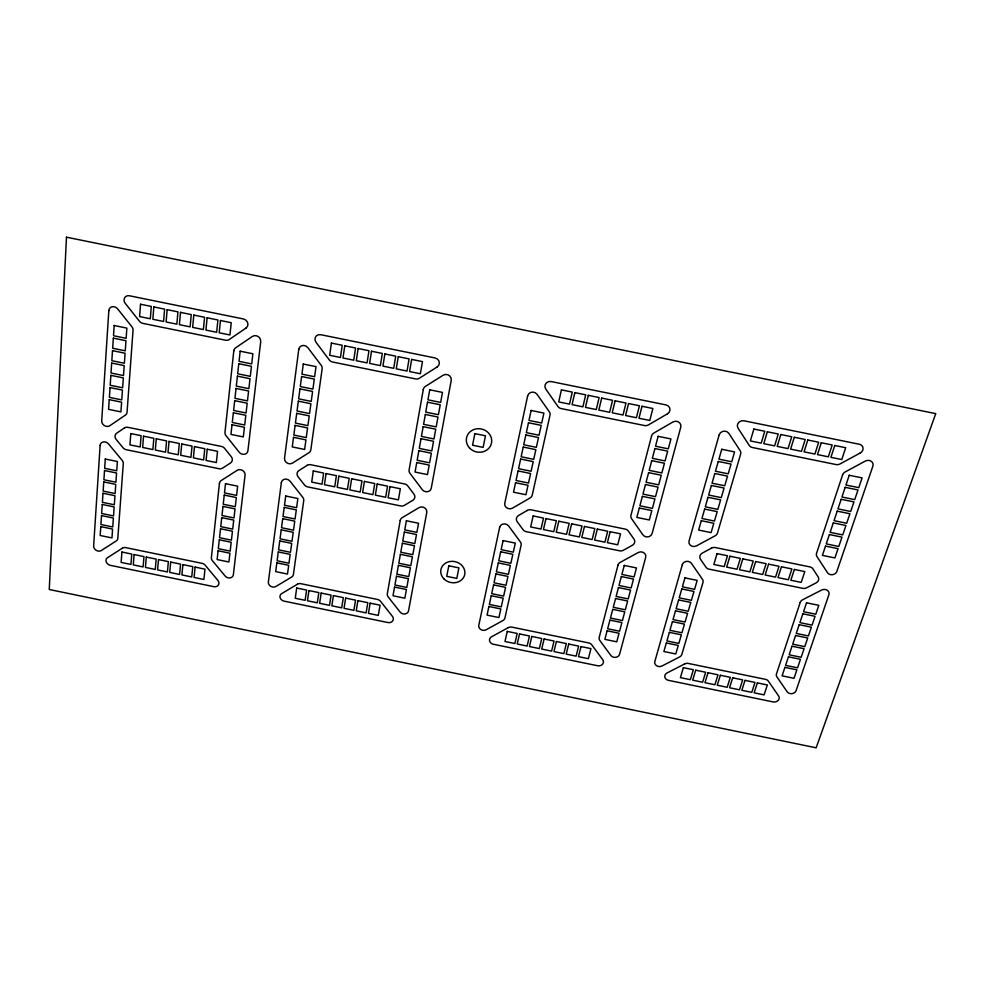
<?xml version="1.0" encoding="UTF-8"?>
<svg xmlns="http://www.w3.org/2000/svg" width="985" height="985" viewBox="0 0 985 985"><rect width="100%" height="100%" fill="white"/><g stroke="black" fill="none" stroke-linecap="round" stroke-linejoin="round"><path stroke-width="1.48" d="M66.475 237.188L49.25 589.498L816.134 747.812L935.75 413.626L66.475 237.188M100.125 445.454L93.649 545.936A4.863 4.002 30.4 0 0 96.259 550.344A4.863 4.002 30.4 0 0 101.393 550.492L116.23 540.95A4.888 4.051 30.4 0 0 117.818 538.278L123.285 463.652A5.036 4.26 33.5 0 0 122.103 460.254L108.572 443.989A5.073 4.285 34.7 0 0 103.376 441.945A5.073 4.285 34.7 0 0 100.125 445.454M108.818 310.657L101.714 420.829A5.134 4.359 35.9 0 0 104.447 425.618A5.134 4.359 35.9 0 0 109.803 425.729L125.378 415.116A5.147 4.396 36.1 0 0 127.053 412.186L133.037 330.369A5.331 4.629 40.7 0 0 131.818 326.651L117.683 308.958A5.381 4.654 42 0 0 112.241 306.766A5.381 4.654 42 0 0 108.818 310.657M100.778 526.63L100.187 535.495L111.958 537.921L112.585 529.068L100.778 526.63M101.517 515.586L100.913 524.537L112.746 526.963L113.373 518.036L101.517 515.586M102.255 504.468L101.652 513.481L113.521 515.918L114.161 506.906L102.255 504.468M103.006 493.239L102.403 502.325L114.322 504.776L114.962 495.701L103.006 493.239M103.757 481.924L103.142 491.084L115.11 493.547L115.762 484.386L103.757 481.924M104.521 470.522L103.905 479.757L115.922 482.219L116.575 472.997L104.521 470.522M105.284 459.022L104.669 468.331L116.735 470.805L117.387 461.497L105.284 459.022M109.236 399.651L108.596 409.366L120.921 411.89L121.611 402.188L109.236 399.651M110.049 387.561L109.397 397.361L121.771 399.885L122.46 390.097L110.049 387.561M110.862 375.359L110.197 385.246L122.632 387.782L123.334 377.908L110.862 375.359M111.674 363.059L111.022 373.019L123.494 375.568L124.208 365.62L111.674 363.059M112.512 350.66L111.834 360.707L124.369 363.256L125.083 353.221L112.512 350.66M113.337 338.138L112.672 348.271L125.255 350.845L125.969 340.712L113.337 338.138M114.186 325.518L113.497 335.737L126.142 338.311L126.868 328.103L114.186 325.518M121.906 552.043L121.13 562.41L130.956 564.43L131.781 554.075L121.906 552.043M130.808 433.572L129.958 444.863L140.215 446.968L141.101 435.678L130.808 433.572M140.523 304.242L139.599 316.579L150.323 318.771L151.296 306.433L140.523 304.242M134.108 554.555L133.283 564.91L143.108 566.929L143.97 556.587L134.108 554.555M143.539 436.183L142.64 447.461L152.897 449.566L153.832 438.288L143.539 436.183M153.832 306.951L152.847 319.288L163.584 321.467L164.606 309.142L153.832 306.951M146.297 557.067L145.423 567.409L155.261 569.441L156.172 559.098L146.297 557.067M156.27 438.793L155.322 450.059L165.578 452.164L166.576 440.898L156.27 438.793M167.154 309.659L166.108 321.984L176.844 324.163L177.928 311.851L167.154 309.659M158.499 559.578L157.575 569.921L167.413 571.94L168.373 561.61L158.499 559.578M169.001 441.391L168.004 452.657L178.273 454.762L179.307 443.509L169.001 441.391M180.477 312.368L179.381 324.681L190.117 326.872L191.25 314.56L180.477 312.368M170.7 562.09L169.74 572.42L179.565 574.452L180.575 564.122L170.7 562.09M181.745 444.001L180.686 455.255L190.955 457.36L192.05 446.119L181.745 444.001M193.799 315.077L192.641 327.389L203.378 329.569L204.584 317.269L193.799 315.077M182.902 564.602L181.893 574.92L191.73 576.951L192.777 566.646L182.902 564.602M194.488 446.611L193.38 457.853L203.649 459.958L204.794 448.729L194.488 446.611M207.121 317.786L205.914 330.086L216.663 332.277L217.907 319.99L207.121 317.786M195.116 567.114L194.057 577.432L203.895 579.463L204.991 569.158L195.116 567.114M207.232 449.222L206.074 460.451L216.343 462.556L217.537 451.339L207.232 449.222M220.455 320.507L219.187 332.795L229.936 334.974L231.241 322.698L220.455 320.507M219.446 483.376L211.393 557.547A4.839 4.1 26.1 0 0 212.452 560.748L225.109 576.003A4.814 4.063 25 0 0 230.108 577.887A4.814 4.063 25 0 0 233.371 574.661L245.056 475.152A5.011 4.359 28.8 0 0 242.544 470.461A5.011 4.359 28.8 0 0 237.151 470.337L221.182 480.569A4.987 4.309 29 0 0 219.446 483.376M233.802 350.894L224.986 432.23A5.085 4.469 31.4 0 0 226.07 435.727L239.22 452.226A5.06 4.433 29.9 0 0 244.428 454.282A5.06 4.433 29.9 0 0 247.912 450.761L260.717 341.586A5.282 4.753 36.7 0 0 252.455 336.39L235.649 347.803A5.257 4.703 36.4 0 0 233.802 350.894M218.091 550.763L217.119 559.566L228.914 561.992L229.924 553.201L218.091 550.763M219.298 539.805L218.313 548.682L230.17 551.12L231.192 542.255L219.298 539.805M220.517 528.76L219.532 537.712L231.426 540.149L232.46 531.223L220.517 528.76M221.748 517.63L220.751 526.643L232.706 529.105L233.74 520.092L221.748 517.63M222.992 506.401L221.994 515.5L233.987 517.962L235.033 508.876L222.992 506.401M224.248 495.086L223.238 504.246L235.28 506.721L236.326 497.56L224.248 495.086M225.516 483.672L224.481 492.919L236.585 495.393L237.644 486.159L225.516 483.672M232.029 424.757L230.958 434.397L243.307 436.921L244.415 427.293L232.029 424.757M233.359 412.764L232.275 422.479L244.686 425.015L245.807 415.301L233.359 412.764M234.701 400.649L233.605 410.462L246.065 412.998L247.198 403.21L234.701 400.649M236.043 388.447L234.947 398.334L247.457 400.883L248.602 391.008L236.043 388.447M237.41 376.135L236.301 386.108L248.873 388.669L250.018 378.708L237.41 376.135M238.776 363.711L237.668 373.771L250.288 376.344L251.446 366.297L238.776 363.711M240.168 351.189L239.047 361.335L251.717 363.908L252.886 353.775L240.168 351.189M281.353 482.588L268.363 581.913A4.802 4.088 22.8 0 0 270.74 586.284A4.802 4.088 22.8 0 0 275.948 586.444L291.646 577.05A4.814 4.125 22.4 0 0 293.419 574.427L303.725 500.651A4.962 4.346 24.7 0 0 302.74 497.29L290.033 481.173A4.987 4.383 26.1 0 0 281.353 482.588M298.775 349.33L284.53 458.259A5.036 4.457 27.2 0 0 292.447 463.122L308.958 452.681A5.06 4.506 26.8 0 0 310.829 449.788L322.132 368.895A5.221 4.753 31.6 0 0 321.122 365.213L307.886 347.68A5.257 4.79 33.8 0 0 298.775 349.33M276.847 562.854L275.677 571.62L287.497 574.046L288.691 565.292L276.847 562.854M278.287 551.945L277.117 560.773L288.974 563.211L290.193 554.383L278.287 551.945M279.752 540.937L278.57 549.852L290.476 552.289L291.708 543.388L279.752 540.937M281.23 529.844L280.036 538.832L291.991 541.282L293.234 532.306L281.23 529.844M282.72 518.664L281.513 527.714L293.518 530.189L294.761 521.139L282.72 518.664M284.222 507.386L283.003 516.522L295.057 518.996L296.313 509.873L284.222 507.386M285.724 496.021L284.505 505.231L296.608 507.706L297.876 498.508L285.724 496.021M293.53 437.34L292.25 446.931L304.624 449.468L305.941 439.876L293.53 437.34M295.118 425.385L293.838 435.062L306.249 437.599L307.579 427.921L295.118 425.385M296.719 413.318L295.426 423.082L307.899 425.631L309.241 415.879L296.719 413.318M298.344 401.154L297.027 411.004L309.561 413.565L310.903 403.727L298.344 401.154M299.969 388.89L298.652 398.827L311.235 401.4L312.59 391.464L299.969 388.89M301.619 376.516L300.29 386.539L312.922 389.112L314.289 379.102L301.619 376.516M303.281 364.044L301.927 374.152L314.621 376.738L316.013 366.629L303.281 364.044M296.707 588.045L295.254 598.277L305.116 600.308L306.606 590.077L296.707 588.045M313.292 470.941L311.716 482.096L322.009 484.201L323.634 473.059L313.292 470.941M331.403 343.075L329.679 355.289L340.441 357.481L342.226 345.279L331.403 343.075M308.945 590.557L307.443 600.788L317.305 602.82L318.844 592.601L308.945 590.557M326.072 473.551L324.434 484.706L334.728 486.812L336.402 475.669L326.072 473.551M344.775 345.797L342.989 357.998L353.75 360.19L355.585 348L344.775 345.797M321.172 593.081L319.632 603.3L329.495 605.332L331.083 595.125L321.172 593.081M338.84 476.174L337.165 487.304L347.459 489.422L349.183 478.291L338.84 476.174M358.134 348.518L356.299 360.707L367.073 362.899L368.956 350.722L358.134 348.518M333.423 595.605L331.822 605.812L341.696 607.843L343.322 597.636L333.423 595.605M351.62 478.784L349.897 489.914L360.19 492.032L361.975 480.902L351.62 478.784M371.505 351.239L369.609 363.416L380.382 365.607L382.328 353.443L371.505 351.239M345.661 598.117L344.024 608.324L353.886 610.355L355.573 600.16L345.661 598.117M364.413 481.406L362.628 492.525L372.933 494.642L374.756 483.524L364.413 481.406M384.876 353.96L382.931 366.125L393.704 368.316L395.711 356.164L384.876 353.96M357.912 600.641L356.225 610.835L366.088 612.879L367.824 602.685L357.912 600.641M377.193 484.029L375.359 495.135L385.664 497.253L387.548 486.147L377.193 484.029M398.26 356.681L396.253 368.833L407.027 371.037L409.083 358.885L398.26 356.681M370.151 603.165L368.427 613.36L378.302 615.391L380.075 605.209L370.151 603.165M389.986 486.639L388.102 497.745L398.408 499.863L400.341 488.757L389.986 486.639M411.644 359.402L409.575 371.554L420.361 373.746L422.466 361.606L411.644 359.402M400.23 520.449L387.327 593.746A4.802 4.149 16.2 0 0 388.188 596.922L400.082 612.042A4.777 4.112 15.2 0 0 405.044 613.926A4.777 4.112 15.2 0 0 408.566 610.737L426.788 512.385A4.962 4.42 16.3 0 0 419.056 507.607L402.175 517.679A4.937 4.383 17.2 0 0 400.23 520.449M423.279 389.506L409.12 469.894A5.024 4.543 18.2 0 0 410.006 473.354L422.319 489.705A4.999 4.506 16.6 0 0 431.245 488.289L451.241 380.37A5.196 4.863 19.3 0 0 443.164 375.211L425.348 386.44A5.171 4.802 20.7 0 0 423.279 389.506M394.554 587.072L393.003 595.765L404.847 598.203L406.436 589.51L394.554 587.072M396.487 576.237L394.923 585.004L406.805 587.454L408.418 578.688L396.487 576.237M398.433 565.328L396.856 574.169L408.787 576.619L410.413 567.791L398.433 565.328M400.39 554.321L398.802 563.235L410.794 565.698L412.419 556.796L400.39 554.321M402.373 543.227L400.772 552.216L412.801 554.678L414.451 545.702L402.373 543.227M404.367 532.035L402.754 541.097L414.833 543.585L416.495 534.523L404.367 532.035M406.374 520.757L404.749 529.893L416.889 532.38L418.551 523.257L406.374 520.757M416.754 462.531L415.054 472.061L427.453 474.598L429.201 465.08L416.754 462.531M418.871 450.662L417.16 460.278L429.608 462.815L431.368 453.223L418.871 450.662M421.014 438.707L419.278 448.397L431.787 450.945L433.548 441.268L421.014 438.707M423.156 426.64L421.42 436.404L433.966 438.978L435.764 429.201L423.156 426.64M425.335 414.463L423.575 424.326L436.183 426.899L437.98 417.049L425.335 414.463M427.515 402.188L425.742 412.124L438.411 414.71L440.221 404.773L427.515 402.188M429.731 389.801L427.933 399.836L440.652 402.422L442.487 392.399L429.731 389.801M448.803 565.784L446.722 576.323L456.806 578.404L458.924 567.865L448.803 565.784M474.844 433.622L472.566 445.22L483.142 447.375L485.47 435.789L474.844 433.622M499.666 527.32L478.808 625.253A4.79 4.125 10.2 0 0 480.902 629.563A4.79 4.125 10.2 0 0 486.196 629.747L502.929 620.538A4.814 4.162 9.3 0 0 504.936 617.952L521.102 545.234A4.937 4.396 8.4 0 0 520.363 541.91L508.629 525.953A4.962 4.433 9.4 0 0 499.666 527.32M527.64 395.933L504.763 503.335A5.011 4.506 9.2 0 0 512.471 508.161L530.115 497.917A5.036 4.556 7.6 0 0 532.245 495.073L549.975 415.313A5.184 4.814 5.6 0 0 549.236 411.681L537.071 394.332A5.208 4.863 7.2 0 0 527.64 395.933M488.917 606.477L487.058 615.12L498.915 617.558L500.823 608.927L488.917 606.477M491.232 595.728L489.36 604.433L501.267 606.883L503.187 598.178L491.232 595.728M493.571 584.881L491.675 593.659L503.643 596.122L505.564 587.343L493.571 584.881M495.923 573.947L494.014 582.8L506.019 585.262L507.964 576.422L495.923 573.947M498.299 562.915L496.378 571.842L508.432 574.317L510.39 565.402L498.299 562.915M500.688 551.797L498.755 560.797L510.858 563.285L512.84 554.296L500.688 551.797M503.101 540.593L501.143 549.667L513.308 552.166L515.303 543.092L503.101 540.593M515.549 482.736L513.517 492.204L525.941 494.741L528.009 485.285L515.549 482.736M518.085 470.941L516.042 480.495L528.514 483.044L530.607 473.502L518.085 470.941M520.646 459.047L518.578 468.675L531.1 471.236L533.217 461.62L520.646 459.047M523.232 447.055L521.139 456.769L533.722 459.342L535.852 449.64L523.232 447.055M525.83 434.964L523.725 444.764L536.357 447.338L538.512 437.549L525.83 434.964M528.465 422.762L526.335 432.649L539.029 435.235L541.196 425.36L528.465 422.762M531.112 410.462L528.97 420.423L541.713 423.021L543.905 413.06L531.112 410.462M507.25 631.397L504.985 641.494L514.884 643.525L517.187 633.441L507.25 631.397M533.144 515.955L530.669 526.95L541.011 529.068L543.523 518.073L533.144 515.955M561.413 389.875L558.717 401.917L569.527 404.121L572.273 392.092L561.413 389.875M519.526 633.921L517.223 644.005L527.123 646.049L529.474 635.978L519.526 633.921M545.961 518.578L543.449 529.573L553.792 531.691L556.353 520.708L545.961 518.578M574.834 392.609L572.076 404.638L582.898 406.842L585.706 394.825L574.834 392.609M531.814 636.458L529.462 646.529L539.361 648.573L541.762 638.502L531.814 636.458M558.803 521.213L556.229 532.183L566.572 534.313L569.182 523.331L558.803 521.213M588.267 395.342L585.447 407.359L596.27 409.563L599.126 397.558L588.267 395.342M544.114 638.982L541.701 649.053L551.612 651.097L554.05 641.038L544.114 638.982M571.632 523.835L569.01 534.806L579.352 536.923L582.024 525.965L571.632 523.835M601.687 398.075L598.818 410.08L609.653 412.284L612.559 400.292L601.687 398.075M556.402 641.518L553.952 651.577L563.863 653.621L566.35 643.562L556.402 641.518M584.474 526.458L581.803 537.428L592.145 539.546L594.866 528.588L584.474 526.458M615.133 400.809L612.202 412.801L623.025 415.005L626.004 403.025L615.133 400.809M568.702 644.055L566.203 654.102L576.114 656.145L578.651 646.098L568.702 644.055M597.316 529.093L594.583 540.051L604.938 542.169L607.708 531.223L597.316 529.093M628.565 403.542L625.586 415.522L636.409 417.738L639.437 405.758L628.565 403.542M581.002 646.579L578.454 656.626L588.365 658.669L590.951 648.635L581.002 646.579M610.158 531.728L607.376 542.673L617.73 544.791L620.55 533.845L610.158 531.728M641.998 406.276L638.97 418.256L649.792 420.46L652.883 408.492L641.998 406.276M618.014 565.107L599.225 637.357A4.839 4.149 3 0 0 599.865 640.496L610.835 655.444A4.814 4.1 2.5 0 0 615.748 657.315A4.814 4.1 2.5 0 0 619.602 654.2L645.717 557.251A5.011 4.408 -0.7 0 0 638.206 552.511L620.218 562.373A4.974 4.371 0.8 0 0 618.014 565.107M651.565 436.01L630.966 515.266A5.073 4.531 -1.3 0 0 631.594 518.689L642.897 534.867A5.06 4.482 -1.7 0 0 652.119 533.501L680.783 427.108A5.27 4.826 -8.2 0 0 672.952 421.986L653.917 433.006A5.233 4.79 -5.9 0 0 651.565 436.01M607.117 630.794L604.864 639.363L616.758 641.814L619.048 633.244L607.117 630.794M609.912 620.119L607.646 628.762L619.59 631.225L621.892 622.582L609.912 620.119M612.732 609.37L610.454 618.075L622.434 620.538L624.761 611.833L612.732 609.37M615.576 598.523L613.273 607.302L625.315 609.777L627.654 600.998L615.576 598.523M618.445 587.577L616.13 596.442L628.208 598.917L630.572 590.077L618.445 587.577M621.338 576.557L618.999 585.484L631.139 587.971L633.515 579.057L621.338 576.557M624.256 565.439L621.892 574.44L634.081 576.939L636.482 567.939L624.256 565.439M639.314 508.038L636.852 517.433L649.3 519.969L651.811 510.587L639.314 508.038M642.38 496.341L639.893 505.81L652.402 508.371L654.926 498.902L642.38 496.341M645.471 484.546L642.971 494.101L655.53 496.662L658.078 487.119L645.471 484.546M648.598 472.652L646.074 482.281L658.682 484.854L661.255 475.226L648.598 472.652M651.75 460.648L649.201 470.362L661.858 472.948L664.456 463.245L651.75 460.648M654.914 448.544L652.353 458.345L665.072 460.943L667.682 451.142L654.914 448.544M658.128 436.33L655.53 446.217L668.298 448.828L670.945 438.953L658.128 436.33M682.297 564.75L654.84 661.501A4.839 4.1 0.2 0 0 656.699 665.774A4.839 4.1 0.2 0 0 662.055 665.958L679.662 656.909A4.863 4.125 -0.8 0 0 681.866 654.36L702.958 582.517A5.011 4.346 -3.7 0 0 702.404 579.229L691.495 563.432A5.036 4.396 -3.4 0 0 686.446 561.401A5.036 4.396 -3.4 0 0 682.297 564.75M719.149 434.914L689.02 541.048A5.085 4.469 -4.6 0 0 696.543 545.85L715.135 535.778A5.122 4.506 -6.1 0 0 717.486 532.971L740.621 454.159A5.294 4.753 -11.1 0 0 740.092 450.564L728.838 433.363A5.307 4.802 -11.4 0 0 719.149 434.914M666.316 642.971L663.878 651.516L675.772 653.966L678.259 645.434L666.316 642.971M669.357 632.345L666.894 640.952L678.85 643.414L681.349 634.808L669.357 632.345M672.423 621.634L669.935 630.314L681.94 632.776L684.464 624.108L672.423 621.634M675.513 610.823L673.014 619.577L685.067 622.052L687.604 613.31L675.513 610.823M678.628 599.939L676.104 608.755L688.207 611.242L690.78 602.426L678.628 599.939M681.78 588.956L679.231 597.846L691.384 600.345L693.969 591.456L681.78 588.956M684.944 577.875L682.383 586.851L694.585 589.35L697.183 580.387L684.944 577.875M701.308 520.708L698.624 530.065L711.096 532.614L713.817 523.269L701.308 520.708M704.644 509.06L701.936 518.492L714.457 521.053L717.203 511.634L704.644 509.06M708.006 497.314L705.285 506.832L717.856 509.393L720.614 499.887L708.006 497.314M711.392 485.47L708.646 495.061L721.279 497.634L724.061 488.055L711.392 485.47M714.814 473.514L712.044 483.192L724.726 485.777L727.533 476.112L714.814 473.514M718.262 461.46L715.467 471.224L728.211 473.822L731.042 464.058L718.262 461.46M721.746 449.295L718.927 459.145L731.72 461.756L734.576 451.918L721.746 449.295M683.356 667.658L680.413 677.631L690.35 679.675L693.329 669.714L683.356 667.658M717.055 553.607L713.842 564.479L724.221 566.609L727.472 555.749L717.055 553.607M753.87 429.041L750.361 440.935L761.208 443.139L764.779 431.258L753.87 429.041M695.681 670.194L692.689 680.167L702.625 682.211L705.654 672.25L695.681 670.194M729.934 556.242L726.671 567.101L737.051 569.231L740.351 558.384L729.934 556.242M767.34 431.787L763.769 443.669L774.629 445.873L778.249 434.003L767.34 431.787M708.018 672.743L704.964 682.691L714.913 684.735L717.991 674.799L708.018 672.743M742.813 558.889L739.501 569.736L749.88 571.854L753.229 561.019L742.813 558.889M780.822 434.52L777.19 446.39L788.049 448.606L791.731 436.749L780.822 434.52M720.343 675.279L717.252 685.228L727.201 687.271L730.328 677.335L720.343 675.279M755.692 561.524L752.318 572.359L762.71 574.489L766.121 563.654L755.692 561.524M794.304 437.266L790.61 449.123L801.482 451.339L805.213 439.482L794.304 437.266M732.68 677.815L729.54 687.752L739.489 689.808L742.665 679.872L732.68 677.815M768.571 564.159L765.16 574.994L775.54 577.124L779 566.289L768.571 564.159M807.786 440.012L804.043 451.856L814.915 454.073L818.695 442.228L807.786 440.012M745.017 680.364L741.828 690.288L751.777 692.332L755.003 682.42L745.017 680.364M781.462 566.794L777.99 577.616L788.382 579.746L791.891 568.936L781.462 566.794M821.268 442.757L817.476 454.602L828.348 456.806L832.19 444.974L821.268 442.757M757.366 682.9L754.128 692.824L764.077 694.868L767.352 684.957L757.366 682.9M794.353 569.441L790.832 580.251L801.224 582.381L804.782 571.571L794.353 569.441M834.763 445.503L830.909 457.335L841.781 459.539L845.684 447.719L834.763 445.503M800.202 602.463L776.488 673.838A4.925 4.088 -5.3 0 0 776.931 676.941L787.138 691.753A4.913 4.051 -5.3 0 0 792.002 693.625A4.913 4.051 -5.3 0 0 796.114 690.547L828.878 594.792A5.122 4.334 -9.6 0 0 827.191 590.249A5.122 4.334 -9.6 0 0 821.539 590.077L802.615 599.779A5.085 4.309 -8.4 0 0 800.202 602.463M842.581 474.93L816.565 553.238A5.196 4.457 -11 0 0 816.984 556.611L827.449 572.642A5.171 4.408 -10.8 0 0 832.497 574.674A5.171 4.408 -10.8 0 0 836.905 571.312L872.858 466.213A5.43 4.716 -17.1 0 0 871.171 461.251A5.43 4.716 -17.1 0 0 865.224 461.128L845.167 471.963A5.381 4.679 -15.7 0 0 842.581 474.93M784.922 667.374L782.09 675.845L794.021 678.296L796.89 669.837L784.922 667.374M788.456 656.835L785.587 665.367L797.567 667.83L800.473 659.31L788.456 656.835M792.002 646.209L789.133 654.816L801.162 657.278L804.08 648.684L792.002 646.209M795.597 635.485L792.691 644.165L804.77 646.653L807.712 637.984L795.597 635.485M799.204 624.687L796.286 633.441L808.414 635.928L811.381 627.186L799.204 624.687M802.861 613.79L799.906 622.619L812.083 625.118L815.075 616.302L802.861 613.79M806.53 602.808L803.551 611.71L815.789 614.221L818.806 605.332L806.53 602.808M825.516 546.109L822.413 555.38L834.898 557.941L838.05 548.67L825.516 546.109M829.382 534.559L826.255 543.905L838.801 546.478L841.978 537.12L829.382 534.559M833.285 522.9L830.121 532.343L842.729 534.917L845.93 525.485L833.285 522.9M837.213 511.141L834.036 520.659L846.681 523.244L849.92 513.739L837.213 511.141M841.19 499.296L837.976 508.888L850.683 511.486L853.946 501.894L841.19 499.296M845.192 487.329L841.953 497.019L854.709 499.617L857.997 489.939L845.192 487.329M849.23 475.275L845.955 485.039L858.785 487.649L862.097 477.885L849.23 475.275M246.053 328.042L229.234 339.517A5.294 4.74 38.1 0 1 225.516 340.207L142.923 323.388A5.356 4.679 41.2 0 1 139.451 321.233L125.329 303.478A5.405 4.703 42.5 0 1 124.602 297.889A5.405 4.703 42.5 0 1 129.515 295.796L243.381 318.955A5.319 4.79 38.5 0 1 246.053 328.042M124.455 427.946L116.673 433.203A5.097 4.322 34.8 0 0 116.23 439.544L123.014 447.719A5.073 4.309 34.2 0 0 126.326 449.726L218.978 468.712A5.024 4.371 30.2 0 0 222.548 468.121L230.539 462.962A5.036 4.396 30.1 0 0 231.253 456.671L224.678 448.458A5.048 4.408 30.8 0 0 221.379 446.439L127.988 427.33A5.097 4.346 34.8 0 0 124.455 427.946M122.399 548.177L107.55 557.67A4.839 3.977 29.6 0 0 106.232 561.918A4.839 3.977 29.6 0 0 110.332 565.328L213.794 586.654A4.79 4.026 25.3 0 0 218.362 585.028A4.79 4.026 25.3 0 0 217.845 580.387L205.212 565.218A4.826 4.063 26.3 0 0 202.036 563.334L125.784 547.635A4.851 4.026 29.5 0 0 122.399 548.177M437.18 366.937L419.364 378.24A5.208 4.851 23.1 0 1 415.522 378.905L332.622 362.024A5.233 4.802 31.5 0 1 329.249 359.882L316.013 342.287A5.27 4.839 33.8 0 1 320.765 334.703L435.05 357.949A5.233 4.9 21.9 0 1 437.18 366.937M307.185 465.351L298.96 470.535A5.011 4.42 25.7 0 0 298.098 476.802L304.464 484.903A4.987 4.408 25 0 0 307.714 486.898L400.698 505.945A4.974 4.433 18.1 0 0 404.355 505.367L412.813 500.294A4.987 4.457 17.6 0 0 413.934 494.076L407.778 485.937A4.999 4.482 18.4 0 0 404.552 483.93L310.829 464.748A5.011 4.445 25.5 0 0 307.185 465.351M297.445 584.216L281.759 593.549A4.777 4.051 21.8 0 0 280.146 597.76A4.777 4.051 21.8 0 0 284.099 601.133L387.905 622.532A4.765 4.075 15.9 0 0 392.646 620.932A4.765 4.075 15.9 0 0 392.424 616.351L380.542 601.318A4.777 4.112 16.9 0 0 377.44 599.446L300.93 583.699A4.79 4.088 21.3 0 0 297.445 584.216M667.485 413.811L648.438 424.892A5.257 4.839 -5.7 0 1 644.473 425.532L561.204 408.578A5.208 4.863 3.3 0 1 557.916 406.448L545.764 389.038A5.233 4.913 4.7 0 1 551.194 381.564L665.995 404.921A5.294 4.876 -8.1 0 1 667.485 413.811M527.344 510.415L518.541 515.5A4.987 4.469 8.1 0 0 517.187 521.681L523.06 529.696A4.974 4.445 7.6 0 0 526.224 531.666L619.602 550.8A5.011 4.433 0.5 0 0 623.37 550.246L632.395 545.271A5.024 4.457 -0.2 0 0 634.008 539.14L628.368 531.1A5.036 4.469 0 0 0 625.216 529.105L531.087 509.836A4.999 4.494 7.4 0 0 527.344 510.415M508.297 627.617L491.577 636.778A4.765 4.088 9.5 0 0 489.607 640.915A4.765 4.088 9.5 0 0 493.387 644.264L597.612 665.749A4.79 4.075 3.5 0 0 602.574 664.186A4.79 4.075 3.5 0 0 602.697 659.667L591.739 644.806A4.814 4.112 4 0 0 588.71 642.946L511.88 627.125A4.79 4.125 8.5 0 0 508.297 627.617M860.188 453.014L840.106 463.923A5.405 4.728 -16.2 0 1 836.043 464.551L752.466 447.522A5.331 4.777 -12.9 0 1 749.253 445.417L738.024 428.155A5.356 4.826 -13.2 0 1 744.007 420.792L859.24 444.235A5.454 4.765 -17.6 0 1 863.032 448.113A5.454 4.765 -17.6 0 1 860.188 453.014M711.515 548.116L702.256 553.114A5.06 4.42 -4.8 0 0 700.483 559.221L705.937 567.163A5.06 4.408 -4.9 0 0 709.028 569.133L802.738 588.328A5.122 4.359 -9.1 0 0 806.604 587.799L816.097 582.898A5.134 4.383 -9.7 0 0 818.129 576.841L812.908 568.874A5.147 4.396 -9.7 0 0 809.842 566.892L715.369 547.562A5.085 4.445 -5.5 0 0 711.515 548.116M684.661 663.939L667.079 672.927A4.826 4.063 0 0 0 664.826 677.015A4.826 4.063 0 0 0 668.433 680.339L773.028 701.899A4.876 4.026 -4.4 0 0 778.162 700.372A4.876 4.026 -4.4 0 0 778.581 695.903L768.386 681.177A4.888 4.063 -4.3 0 0 765.431 679.33L688.343 663.447A4.851 4.088 -1.1 0 0 684.661 663.939M443.89 578.835A12.165 10.663 12.8 0 0 464.341 575.893A12.165 10.663 12.8 0 0 450.231 561.462A12.165 10.663 12.8 0 0 443.89 578.835M469.55 448.003A12.756 11.734 13.1 0 0 491.096 444.543A12.756 11.734 13.1 0 0 476.395 428.857A12.756 11.734 13.1 0 0 469.55 448.003"/></g></svg>
